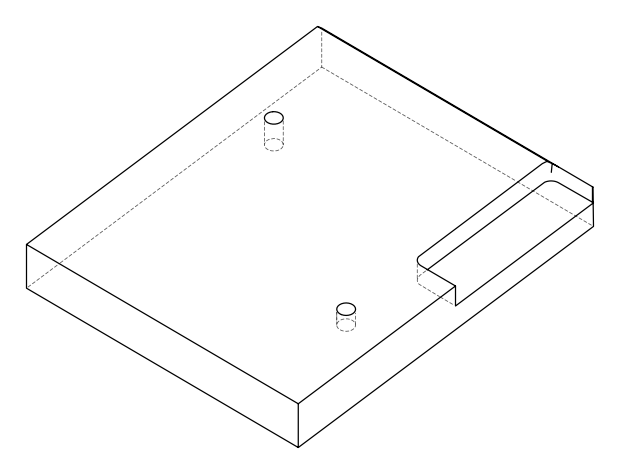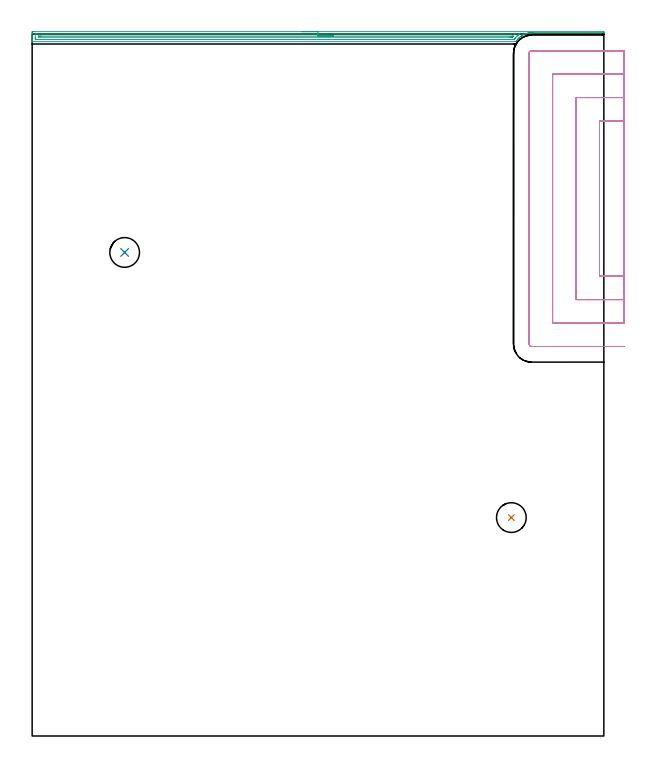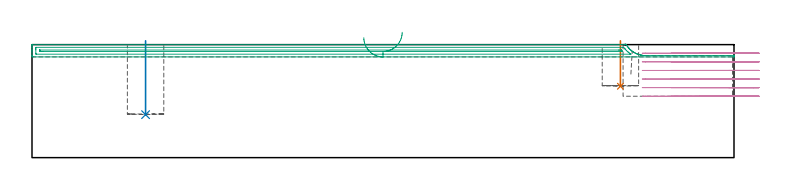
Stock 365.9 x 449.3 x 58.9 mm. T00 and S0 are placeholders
(PLAN: 4 operations, 2 tool changes, 29.7 min)
(1 INDEXABLE_INSERT_DRILL_BLIND_HOLE_FROM_SOLID | STEP1POCKET | NXT0302_009 | 0.1 min | 6078 mm3)
(2 INDEXABLE_INSERT_DRILL_BLIND_HOLE_FROM_SOLID_1 | STEP1POCKET_1 | NXT0302_009 | 0.16 min | 10266 mm3)
(3 AREA_MILL | FG_CHAMFER_SURFACE | UGT0205_001 | 8.07 min | 7495 mm3)
(4 MILL_SLOT | SLOT_PARTIAL_RECTANGULAR | UGT0201_136 | Follow Part, ap 5, ae 75% | 21.34 min | 323075 mm3)
(TOOL NXT0302_009 | Index. Insert Drill 19mm [880-D1900L25-05] | D19 PA176 FL95 Z2)
(TOOL UGT0205_001 | Chamfer Mill 20 x 3 x 45 deg. | D20 FL50 Z2)
(TOOL UGT0201_136 | Carbide End Mill 20.0 | D20 FL30 Z4)
(OP 1 INDEXABLE_INSERT_DRILL_BLIND_HOLE_FROM_SOLID)
G17 G21 G94 G90
T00 M6
G54
G17 G0 G90 X306.7 Y139.8 S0 M3
G43 Z68.9 H1
G94 G81 G98 Z37.2 F250. R60.9
G80
M5
M2
(OP 2 INDEXABLE_INSERT_DRILL_BLIND_HOLE_FROM_SOLID_1)
G17 G21 G94 G90
T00 M6
G54
G17 G0 G90 X59.2 Y309.5 S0 M3
G43 Z68.9 H1
G94 G81 G98 Z22.4 F250. R60.9
G80
M5
M2
(OP 3 AREA_MILL)
G17 G21 G94 G90
T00 M6
G54
G17 G0 G90 X172.95 Y450.8 S1061 M3
G43 Z68.9 H0
Z62.5
G94 G1 X172.988 Z61.628 F250.
X173.102 Z60.763
X173.291 Z59.912
X173.553 Z59.08
X173.887 Z58.274
X174.29 Z57.5
X174.758 Z56.764
X175.29 Z56.072
X175.879 Z55.429
X176.522 Z54.84
X177.214 Z54.308
X177.95 Z53.84
X178.724 Z53.437
X179.53 Z53.103
X180.362 Z52.841
X181.213 Z52.652
X182.078 Z52.538
X182.95 Z52.5
X365.723
X365.812 Y450.797 Z52.503
X365.89 Y450.792 Z52.505
X365.9 Y450.448 Z52.852
Y450.263 Z53.037
X365.899 Y450.228 Z53.072
X365.89 Y450.103 Z53.189
X365.723 Y450.1 Z53.2
X320.518
X319.683 Y450.095 Z53.202
X319.643 Y450.094 Z53.201
X319.625
X319.562 Y450.093 Z53.204
X319.451 Y450.09 Z53.205
X319.362 Y450.088 Z53.21
X319.178 Y450.083 Z53.215
X318.801 Y450.057 Z53.237
X318.731 Y450.053 Z53.242
X318.284 Y450.008 Z53.29
X318.035 Y449.971 Z53.324
X317.907 Y449.953 Z53.343
X317.838 Y449.944 Z53.354
X317.75 Y449.928 Z53.371
X317.391 Y449.861 Z53.437
X317.013 Y449.776 Z53.521
X316.945 Y449.76 Z53.537
X316.425 Y449.627 Z53.673
X316.051 Y449.506 Z53.794
X315.849 Y449.434 Z53.866
X315.603 Y449.345 Z53.954
X315.38 Y449.253 Z54.044
X315.226 Y449.189 Z54.106
X315.158 Y449.163 Z54.135
X315.062 Y449.118 Z54.181
X314.978 Y449.079 Z54.22
X314.779 Y448.985 Z54.311
X314.265 Y448.746 Z54.554
X313.885 Y448.528 Z54.77
X313.814 Y448.488 Z54.811
X313.438 Y448.256 Z55.041
X313.371 Y448.215 Z55.082
X313.075 Y448.011 Z55.289
X312.91 Y447.896 Z55.4
X312.861 Y447.862 Z55.435
X312.843 Y447.849 Z55.449
X312.478 Y447.572 Z55.727
X312.13 Y447.281 Z56.017
X311.949 Y447.12 Z56.177
X311.791 Y446.98 Z56.317
X311.585 Y446.783 Z56.513
X311.258 Y446.446 Z56.853
X311.055 Y446.223 Z57.076
X310.943 Y446.1 Z57.2
X310.692 Y445.802 Z57.498
X310.459 Y445.491 Z57.807
X310.254 Y445.218 Z58.08
X309.762 Y444.483 Z58.815
X309.706 Y444.404 Z58.89
X308.97 Y444.4 Z58.9
X0.177
X0.01 Y444.403 Z58.888
X0.007 Y444.435 Z58.856
X0. Y444.825 Z58.474
Y445.123 Z58.177
Y445.825 Z57.47
Y447.064 Z56.233
Y447.597 Z55.697
Y448.219 Z55.076
Y449.995 Z53.302
X0.002 Y450.263 Z53.034
X0.008 Y450.791 Z52.505
X0.089 Y450.794 Z52.503
X0.624 Y450.8 Z52.5
X182.95
Y449.386 Z53.914
X311.651
X312.193 Y449.375 Z53.925
X311.873 Y449.155 Z54.145
X311.651 Y449. Z54.3
X311.353 Y448.783 Z54.517
X310.961 Y448.488 Z54.812
X310.847 Y448.398 Z54.902
X310.815 Y448.372 Z54.928
X310.757 Y448.322 Z54.978
X310.373 Y447.981 Z55.319
X309.955 Y447.6 Z55.7
X309.909 Y447.555 Z55.745
X309.863 Y447.509 Z55.791
X309.48 Y447.093 Z56.207
X309.136 Y446.712 Z56.588
X309.059 Y446.624 Z56.676
X308.97 Y446.517 Z56.783
X308.436 Y445.825 Z57.475
X308.086 Y445.815 Z57.485
X308.076 Y445.814 Z57.486
X2.411 Y445.815 Z57.485
X2.01 Y445.825 Z57.475
X2.003 Y446.23 Z57.07
X2.001 Y446.712 Z56.588
X2. Y447.121 Z56.179
X2.002 Y448.894 Z54.406
X2.01 Y449.375 Z53.925
X2.401 Y449.386 Z53.915
X2.411 Z53.914
X182.95
Y447.972 Z55.328
X307.182 Y447.971 Z55.329
X307.703 Y447.97 Z55.33
X307.779 Y447.968 Z55.332
X307.865 Y447.965 Z55.335
X307.794 Y447.879 Z55.421
X307.556 Y447.6 Z55.7
X307.383 Y447.401 Z55.899
X307.317 Y447.328 Z55.972
X307.259 Y447.268 Z56.032
X307.224 Y447.235 Z56.065
X307.182 Y447.234 Z56.066
X306.661 Y447.23 Z56.07
X306.288 Y447.229 Z56.071
X305.769 Y447.228 Z56.072
X4.199 Y447.229 Z56.071
X4.074 Y447.231 Z56.069
X4.03 Y447.233 Z56.067
X4.012 Y447.234 Z56.066
X4.009 Y447.272 Z56.028
X4.004 Y447.403 Z55.897
X4.003 Y447.6 Z55.7
X4.007 Y447.791 Z55.509
X4.021 Y447.965 Z55.335
X4.199 Y447.967 Z55.333
X4.719 Y447.97 Z55.33
X5.092 Y447.971 Z55.329
X5.612 Y447.972 Z55.328
X182.95
X183.822 Z55.366
X184.686 Z55.48
X185.538 Z55.669
X186.37 Z55.932
X187.176 Z56.265
X187.95 Z56.668
X188.686 Z57.137
X189.378 Z57.668
X190.021 Z58.257
X190.61 Z58.901
X191.141 Z59.593
X191.61 Z60.328
X192.013 Z61.102
X192.347 Z61.908
X192.609 Z62.74
X192.798 Z63.592
X192.912 Z64.457
X192.95 Z65.328
G0 Z68.9
M5
M2
(OP 4 MILL_SLOT)
G17 G21 G94 G90
T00 M6
G54
G17 G0 G90 X378.9 Y393.6 S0 M3
G43 Z68.9 H0
Z54.417
G94 G1 X375.9 F250.
X363.1 F500.
Y294.3
X375.9
X378.9 F250.
Y408.6
X375.9
X348.1 F500.
Y279.3
X375.9
X378.9 F250.
Y423.6
X375.9
X333.1 F500.
Y264.3
X375.9
X378.9 F250.
Y438.6
X375.9
X319.7 F500.
G3 X318.1 Y437. R1.6
G1 Y250.9
G3 X319.7 Y249.3 R1.6
G1 X375.9
X378.9 F250.
G0 Y393.6 Z49.933
G1 X375.9
X363.1 F500.
Y294.3
X375.9
X378.9 F250.
Y408.6
X375.9
X348.1 F500.
Y279.3
X375.9
X378.9 F250.
Y423.6
X375.9
X333.1 F500.
Y264.3
X375.9
X378.9 F250.
Y438.6
X375.9
X319.7 F500.
G3 X318.1 Y437. R1.6
G1 Y250.9
G3 X319.7 Y249.3 R1.6
G1 X375.9
X378.9 F250.
G0 Y393.6 Z45.45
G1 X375.9
X363.1 F500.
Y294.3
X375.9
X378.9 F250.
Y408.6
X375.9
X348.1 F500.
Y279.3
X375.9
X378.9 F250.
Y423.6
X375.9
X333.1 F500.
Y264.3
X375.9
X378.9 F250.
Y438.6
X375.9
X319.7 F500.
G3 X318.1 Y437. R1.6
G1 Y250.9
G3 X319.7 Y249.3 R1.6
G1 X375.9
X378.9 F250.
G0 Y393.6 Z40.967
G1 X375.9
X363.1 F500.
Y294.3
X375.9
X378.9 F250.
Y408.6
X375.9
X348.1 F500.
Y279.3
X375.9
X378.9 F250.
Y423.6
X375.9
X333.1 F500.
Y264.3
X375.9
X378.9 F250.
Y438.6
X375.9
X319.7 F500.
G3 X318.1 Y437. R1.6
G1 Y250.9
G3 X319.7 Y249.3 R1.6
G1 X375.9
X378.9 F250.
G0 Y393.6 Z36.483
G1 X375.9
X363.1 F500.
Y294.3
X375.9
X378.9 F250.
Y408.6
X375.9
X348.1 F500.
Y279.3
X375.9
X378.9 F250.
Y423.6
X375.9
X333.1 F500.
Y264.3
X375.9
X378.9 F250.
Y438.6
X375.9
X319.7 F500.
G3 X318.1 Y437. R1.6
G1 Y250.9
G3 X319.7 Y249.3 R1.6
G1 X375.9
X378.9 F250.
G0 Y393.6 Z32.
G1 X375.9
X363.1 F500.
Y294.3
X375.9
X378.9 F250.
Y408.6
X375.9
X348.1 F500.
Y279.3
X375.9
X378.9 F250.
Y423.6
X375.9
X333.1 F500.
Y264.3
X375.9
X378.9 F250.
Y438.6
X375.9
X319.7 F500.
G3 X318.1 Y437. R1.6
G1 Y250.9
G3 X319.7 Y249.3 R1.6
G1 X375.9
X378.9 F250.
G0 Z68.9
M5
M2
